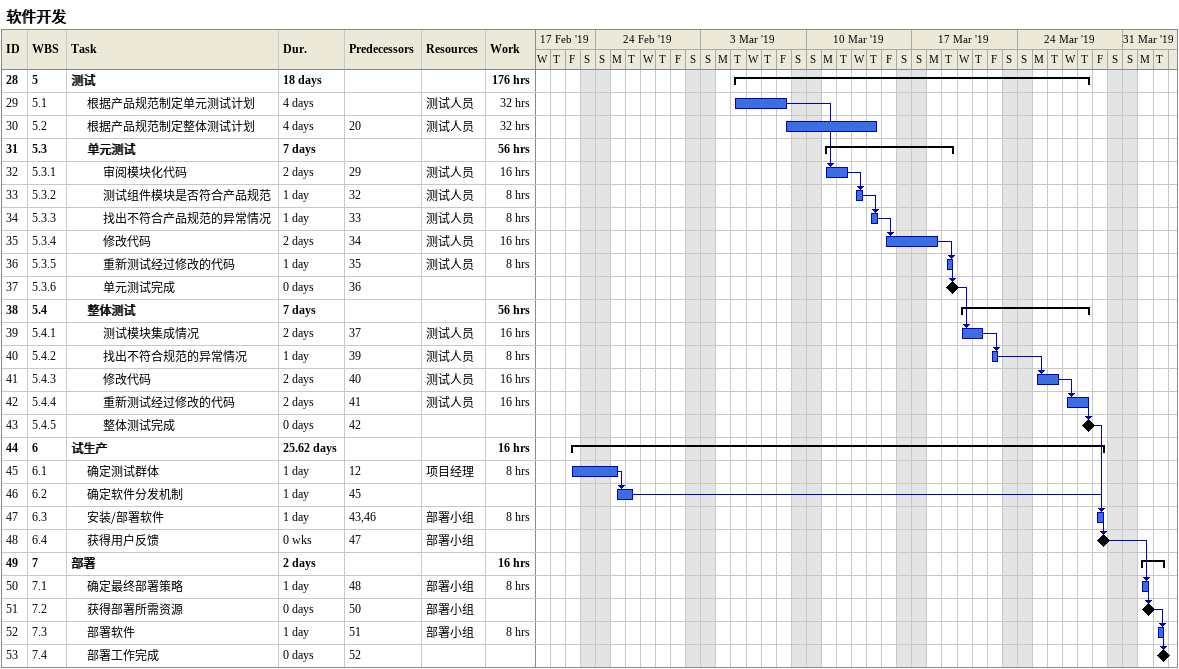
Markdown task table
软件开发

| ID | WBS | Task | Duration | Start | Finish | Predecessors | Resources | Work (h) |
|---|---|---|---|---|---|---|---|---|
| 28 | 5 | **测试** | 18d | 2019-03-05 | 2019-03-28 |  |  | 176 |
| 29 | 5.1 | 根据产品规范制定单元测试计划 | 4d | 2019-03-05 | 2019-03-08 |  | 测试人员 | 32 |
| 30 | 5.2 | 根据产品规范制定整体测试计划 | 4d | 2019-03-08 | 2019-03-14 | 20 | 测试人员 | 32 |
| 31 | 5.3 | **单元测试** | 7d | 2019-03-11 | 2019-03-19 |  |  | 56 |
| 32 | 5.3.1 | 审阅模块化代码 | 2d | 2019-03-11 | 2019-03-12 | 29 | 测试人员 | 16 |
| 33 | 5.3.2 | 测试组件模块是否符合产品规范 | 1d | 2019-03-13 | 2019-03-13 | 32 | 测试人员 | 8 |
| 34 | 5.3.3 | 找出不符合产品规范的异常情况 | 1d | 2019-03-14 | 2019-03-14 | 33 | 测试人员 | 8 |
| 35 | 5.3.4 | 修改代码 | 2d | 2019-03-15 | 2019-03-18 | 34 | 测试人员 | 16 |
| 36 | 5.3.5 | 重新测试经过修改的代码 | 1d | 2019-03-19 | 2019-03-19 | 35 | 测试人员 | 8 |
| 37 | 5.3.6 | 单元测试完成 | 0d | 2019-03-19 | 2019-03-19 | 36 |  |  |
| 38 | 5.4 | **整体测试** | 7d | 2019-03-20 | 2019-03-28 |  |  | 56 |
| 39 | 5.4.1 | 测试模块集成情况 | 2d | 2019-03-20 | 2019-03-21 | 37 | 测试人员 | 16 |
| 40 | 5.4.2 | 找出不符合规范的异常情况 | 1d | 2019-03-22 | 2019-03-22 | 39 | 测试人员 | 8 |
| 41 | 5.4.3 | 修改代码 | 2d | 2019-03-25 | 2019-03-26 | 40 | 测试人员 | 16 |
| 42 | 5.4.4 | 重新测试经过修改的代码 | 2d | 2019-03-27 | 2019-03-28 | 41 | 测试人员 | 16 |
| 43 | 5.4.5 | 整体测试完成 | 0d | 2019-03-28 | 2019-03-28 | 42 |  |  |
| 44 | 6 | **试生产** | 25.62d | 2019-02-22 | 2019-03-29 |  |  | 16 |
| 45 | 6.1 | 确定测试群体 | 1d | 2019-02-22 | 2019-02-25 | 12 | 项目经理 | 8 |
| 46 | 6.2 | 确定软件分发机制 | 1d | 2019-02-25 | 2019-02-26 | 45 |  |  |
| 47 | 6.3 | 安装/部署软件 | 1d | 2019-03-29 | 2019-03-29 | 43, 46 | 部署小组 | 8 |
| 48 | 6.4 | 获得用户反馈 | 0w | 2019-03-29 | 2019-03-29 | 47 | 部署小组 |  |
| 49 | 7 | **部署** | 2d | 2019-04-01 | 2019-04-02 |  |  | 16 |
| 50 | 7.1 | 确定最终部署策略 | 1d | 2019-04-01 | 2019-04-01 | 48 | 部署小组 | 8 |
| 51 | 7.2 | 获得部署所需资源 | 0d | 2019-04-01 | 2019-04-01 | 50 | 部署小组 |  |
| 52 | 7.3 | 部署软件 | 1d | 2019-04-02 | 2019-04-02 | 51 | 部署小组 | 8 |
| 53 | 7.4 | 部署工作完成 | 0d | 2019-04-02 | 2019-04-02 | 52 |  |  |
